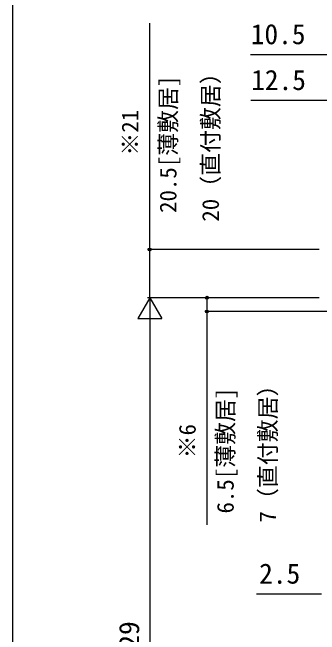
# Model space of a CAD drawing. Units: millimetres, scale not verified. Extents: x -525 to 525, y -783 to 779.
# Drawn here: x -525 to -390.8, y 331.7 to 603.2 of the extents above; entities that cross this region are included whole.
import ezdxf
from ezdxf.enums import TextEntityAlignment as Align

# ---------------------------------------------------------------- set-up
doc = ezdxf.new("R2010")
doc.units = ezdxf.units.MM
doc.header["$LTSCALE"] = 4
doc.layers.add('0-8_YKK_D', color=6, linetype='Continuous')
doc.layers.add('0-9_YKK_ZWAK', color=7, linetype='Continuous')
doc.styles.add('ＭＳ ゴシック', font='')
doc.styles.get('ＭＳ ゴシック').set_extended_font_data('MS Gothic')

msp = doc.modelspace()

# ---------------------------------------------------------------- linework, layer by layer
at = {"layer": '0-8_YKK_D'}
for p, q in [((-391, 499.697), (-466, 499.697)), ((-465, 478.697), (-470.25, 469.604)), ((-391, 478.697), (-466, 478.697)), ((-391, 478.697), (-466, 478.697)), ((-465, 478.697), (-459.75, 469.604)), ((-465, 478.697), (-465, 460.511)), ((-391, 478.697), (-441, 478.697)), ((-369.9, 472.697), (-441, 472.697)), ((-470.25, 469.604), (-459.75, 469.604)), ((-465, 468.197), (-465, 185.2)), ((-390, 349.273), (-418.327, 349.273))]:
    msp.add_line(p, q, dxfattribs=at)
for points in [[(-465, 478.697), (-465, 499.697), (-465, 598.497)], [(-377, 584.697), (-387.5, 584.697), (-421.05, 584.697)], [(-364.5, 564.697), (-377, 564.697), (-420.869, 564.697)], [(-440, 478.697), (-440, 472.697), (-440, 379.597)]]:
    msp.add_lwpolyline(points, dxfattribs=at)
for centre in [(-465, 499.697), (-440, 478.697), (-440, 472.697)]:
    msp.add_circle(centre, 0.637, dxfattribs=at)
at = {"layer": '0-9_YKK_ZWAK'}
msp.add_line((-525, 746.7), (-525, -783.3), dxfattribs=at)

# ---------------------------------------------------------------- texts
at = {"layer": '0-8_YKK_D', "style": 'ＭＳ ゴシック'}
for s, p in [('10.5', (-420.891, 586.697)), ('12.5', (-420.71, 566.697)), ('2.5', (-417.214, 351.273))]:
    msp.add_text(s, height=8.798, dxfattribs=at).set_placement(p, align=Align.BOTTOM_LEFT)
for s, height, p in [('20.5[薄敷居]', 7.331, (-451.125, 515.702)), ('20（直付敷居）', 7.331, (-432.583, 511.895)), ('※21', 7.331, (-467.739, 540.702)), ('6.5[薄敷居]', 7.331, (-426.125, 384.523)), ('7（直付敷居）', 7.331, (-407.583, 380.631)), ('※6', 7.331, (-442.739, 408.586)), ('DH＝H－29', 8.798, (-467, 283.574))]:
    msp.add_text(s, height=height, rotation=90, dxfattribs=at).set_placement(p, align=Align.BOTTOM_LEFT)

doc.saveas('drawing.dxf')
